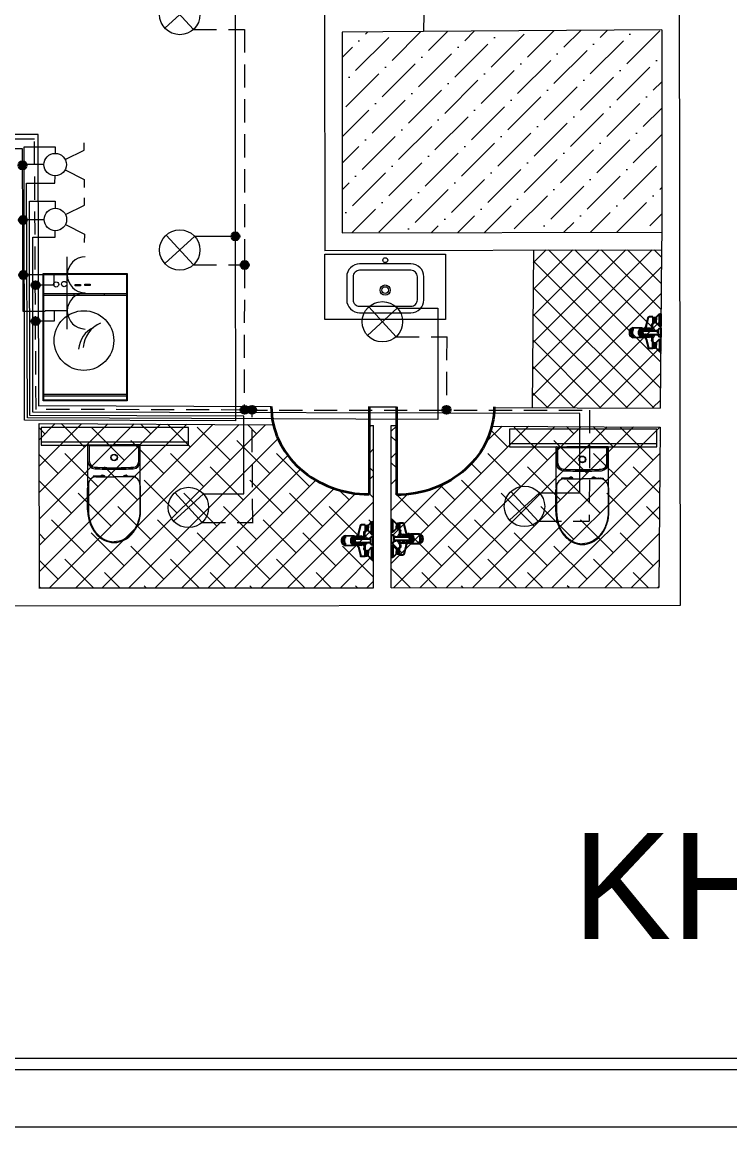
# Model space of a CAD drawing. Header units: millimetres. Extents: x -91.7 to -12.1, y -5.4 to 78.9.
# Drawn here: x -71.59 to -65.58, y -5.44 to 3.95 of the extents above; entities that cross this region are included whole.
import ezdxf

# ---------------------------------------------------------------- set-up
doc = ezdxf.new("R2010")
doc.units = ezdxf.units.MM
for name, pattern in [('CONTINUA', [0]), ('HIDDEN', [0.375, 0.25, -0.125]), ('STYLE_02', [0.295276, 0.19685, -0.098425])]:
    doc.linetypes.add(name, pattern=pattern)
doc.layers.get('0').update_dxf_attribs({"lineweight": 5})
for name, color, linetype in [('CabangF', 1, 'CONTINUA'), ('CabangFM', 30, 'CONTINUA'), ('CabangN', 5, 'CONTINUA'), ('HATCHING', 7, 'Continuous'), ('PDF2_Geometry', 7, 'Continuous'), ('Tulisan', 112, 'CONTINUA'), ('WC-DET', 141, 'Continuous')]:
    doc.layers.add(name, color=color, linetype=linetype)
for name, color, linetype, lineweight in [('Denah', 7, 'Continuous', 13), ('Fasa', 1, 'Continuous', 9), ('Fasa MCB to end', 30, 'Continuous', 9), ('Furniture', 253, 'Continuous', 9), ('Lampu', 40, 'Continuous', 13), ('netral', 5, 'STYLE_02', 9), ('Pintu DKK', 7, 'Continuous', 9), ('Saklar', 6, 'Continuous', 13), ('Sanitary', 141, 'Continuous', 5), ('Stop kontak', 3, 'Continuous', 13)]:
    doc.layers.add(name, color=color, linetype=linetype, lineweight=lineweight)
doc.styles.get("Standard").update_dxf_attribs({"font": 'Arial.ttf'})

# ---------------------------------------------------------------- blocks, each defined once
blk = doc.blocks.new('pintu')
at = {"layer": 'PDF2_Geometry', "lineweight": 35}
blk.add_lwpolyline([(18.0645, 6.0677), (18.4018, 6.0677)], dxfattribs=at)
for points in [[(18.303, 5.8025), (18.3663, 5.8728), (18.4018, 5.9683), (18.4018, 6.0677)], [(18.0645, 5.6927), (18.1539, 5.6927), (18.2398, 5.7322), (18.303, 5.8025)]]:
    blk.add_open_spline(points, degree=3, dxfattribs=at)
blk = doc.blocks.new('LAMPU RUMAH')
at = {"layer": 'Lampu'}
for p, q in [((0.0528, 0.0484), (-0.0528, -0.0484)), ((0.0484, -0.0528), (-0.0484, 0.0528))]:
    blk.add_line(p, q, dxfattribs=at)
blk.add_circle((0, 0), 0.0716, dxfattribs=at)
blk = doc.blocks.new('*U43')
at = {"layer": 'Lampu', "xscale": 2.395947296300988, "yscale": 2.395947296300988, "zscale": 2.395947296300988}
blk.add_blockref('LAMPU RUMAH', (0, 0), dxfattribs=at)
blk = doc.blocks.new('*U44')
at = {"layer": 'Lampu', "color": 0, "linetype": 'ByBlock', "lineweight": -2, "transparency": 16777216}
for p in [(0, 2), (0, 0)]:
    blk.add_blockref('*U43', p, dxfattribs=at)
blk = doc.blocks.new('saklar 2 seri')
at = {"layer": 'Saklar'}
for p, q in [((-73.6452, 11.6694), (-73.7073, 11.6694)), ((-73.5623, 11.5096), (-73.6452, 11.6694)), ((-73.4767, 11.5107), (-73.3973, 11.6738)), ((-73.3973, 11.6738), (-73.3274, 11.6738))]:
    blk.add_line(p, q, dxfattribs=at)
blk.add_circle((-73.5184, 11.425), 0.0954, dxfattribs=at)
blk = doc.blocks.new('COLOKAN RUMAH')
at = {"color": 3, "lineweight": 5}
for p, q in [((0, 0.0803), (0, -0.0803)), ((0, 0), (0.0978, 0))]:
    blk.add_line(p, q, dxfattribs=at)
blk.add_arc((-0.0803, 0), 0.0803, 270, 90, dxfattribs=at)
blk = doc.blocks.new('*U79')
at = {"layer": 'Fasa'}
blk.add_line((-0.1719, 0), (0.1719, 0), dxfattribs=at)
blk = doc.blocks.new('*U80')
at = {"layer": 'Fasa', "color": 0, "linetype": 'ByBlock', "lineweight": -2, "transparency": 16777216}
for p in [(0, 2), (0, 0)]:
    blk.add_blockref('*U79', p, dxfattribs=at)
blk = doc.blocks.new('*U118')
at = {"layer": 'netral'}
blk.add_line((-0.21635, 0), (0.21635, 0), dxfattribs=at)
blk = doc.blocks.new('*U119')
at = {"layer": 'netral', "color": 0, "linetype": 'ByBlock', "lineweight": -2, "transparency": 16777216}
for p in [(0, 2), (0, 0)]:
    blk.add_blockref('*U118', p, dxfattribs=at)
blk = doc.blocks.new('CABANG NETRAL')
at = {"layer": 'HATCHING'}
h = blk.add_hatch(dxfattribs=at)
h.set_pattern_fill('ANGLE', color=5)
h.set_pattern_definition([(0, (9.248, -7.627), (0, 6.985), [5.08, -1.905]), (90, (9.248, -7.627), (-6.985, 4e-16), [5.08, -1.905])])
h.paths.add_polyline_path([(-0.0121, 0), (0.0121, 0, 1)])
h.paths.add_polyline_path([(0, 0), (-0.0121, 0, 0.414214), (0, -0.0121)])
h.paths.add_polyline_path([(0.0121, 0), (0, 0), (0, -0.0121, 0.414214)])
h = blk.add_hatch(color=5, dxfattribs=at)
h.dxf.hatch_style = 1
h.paths.add_polyline_path([(-0.0121, 0, 1), (0.0121, 0, 1)])
at = {"layer": 'CabangN'}
blk.add_circle((0, 0), 0.0121, dxfattribs=at)
blk = doc.blocks.new('CABANG FASA')
at = {"layer": 'HATCHING'}
h = blk.add_hatch(color=1, dxfattribs=at)
h.dxf.hatch_style = 1
h.paths.add_polyline_path([(0.0121, 0, 1), (-0.0121, 0, 1)])
at = {"layer": 'CabangF'}
blk.add_circle((0, 0), 0.0121, dxfattribs=at)
blk = doc.blocks.new('CABANG FASA 2')
at = {"layer": 'HATCHING'}
h = blk.add_hatch(color=30, dxfattribs=at)
h.dxf.hatch_style = 1
h.paths.add_polyline_path([(0.0121, 0, 1), (-0.0121, 0, 1)])
at = {"layer": 'CabangFM'}
blk.add_circle((0, 0), 0.0121, dxfattribs=at)
blk = doc.blocks.new('blk-C17027-TOP')
at = {"layer": 'Sanitary'}
for p, q in [((-0.1724, 0), (0, 0)), ((0.1724, 0), (0, 0)), ((-0.1774, -0.1127), (-0.1774, -0.005)), ((-0.1679, -0.1127), (-0.1679, -0.0095)), ((-0.1668, -0.1127), (-0.1668, -0.01)), ((-0.1629, -0.0045), (0, -0.0045)), ((0, -0.005), (-0.1618, -0.005)), ((-0.105, -0.0014), (-0.11, -0.005)), ((0, -0.0014), (-0.105, -0.0014)), ((-0.105, -0.0014), (-0.1014, -0.005)), ((0, -0.0014), (0.105, -0.0014)), ((0.1629, -0.0045), (0, -0.0045)), ((0, -0.005), (0.1618, -0.005)), ((0.105, -0.0014), (0.1014, -0.005)), ((0.105, -0.0014), (0.11, -0.005)), ((0.1668, -0.1127), (0.1668, -0.01)), ((0.1679, -0.1127), (0.1679, -0.0095)), ((0.1774, -0.1127), (0.1774, -0.005)), ((-0.1774, -0.278), (-0.1774, -0.1056)), ((0.1774, -0.278), (0.1774, -0.1056)), ((-0.142, -0.2132), (-0.142, -0.2211)), ((-0.125, -0.2127), (-0.1415, -0.2127)), ((-0.125, -0.2182), (0, -0.2182)), ((-0.1245, -0.2132), (-0.1245, -0.2182)), ((-0.107, -0.2127), (-0.124, -0.2127)), ((-0.1093, -0.2137), (-0.1093, -0.2182)), ((-0.0915, -0.2127), (-0.1083, -0.2127)), ((-0.0905, -0.2137), (-0.0905, -0.2182)), ((0.125, -0.2182), (0, -0.2182)), ((0.0905, -0.2137), (0.0905, -0.2182)), ((0.0915, -0.2127), (0.1083, -0.2127)), ((0.107, -0.2127), (0.124, -0.2127)), ((0.1093, -0.2137), (0.1093, -0.2182)), ((0.1245, -0.2132), (0.1245, -0.2182)), ((0.125, -0.2127), (0.1415, -0.2127)), ((0.142, -0.2132), (0.142, -0.2211)), ((-0.18, -0.4407), (-0.18, -0.2937)), ((-0.175, -0.2682), (-0.175, -0.4407)), ((0.175, -0.2682), (0.175, -0.4407)), ((0.18, -0.4407), (0.18, -0.2937))]:
    blk.add_line(p, q, dxfattribs=at)
for points in [[(-0.18, -0.4407, 0.08084), (-0.1658, -0.5281, 0.089347), (-0.1273, -0.5984, 0.104774), (-0.0668, -0.6476, 0.119089), (0, -0.6637, 0.119089)], [(-0.175, -0.4407, 0.08062), (-0.1612, -0.5259, 0.089209), (-0.1237, -0.5945, 0.104834), (-0.065, -0.6424, 0.11939), (0, -0.6582, 0.11939)], [(0, -0.6637, 0.119089), (0.0668, -0.6476, 0.104774), (0.1273, -0.5984, 0.089347), (0.1658, -0.5281, 0.08084), (0.18, -0.4407, 0.08084)], [(0.175, -0.4407, -0.08062), (0.1612, -0.5259, -0.089209), (0.1237, -0.5945, -0.104834), (0.065, -0.6424, -0.11939), (0, -0.6582, -0.11939)]]:
    blk.add_lwpolyline(points, format="xyb", dxfattribs=at)
for radius in [0.0225, 0.02]:
    blk.add_circle((0, -0.0859), radius, dxfattribs=at)
for centre, radius, start, end in [((-0.1724, -0.005), 0.005, 90, 180), ((0.1724, -0.005), 0.005, 0, 90), ((-0.1629, -0.0095), 0.005, 90, 180), ((-0.1618, -0.01), 0.005, 90, 180), ((0.1618, -0.01), 0.005, 0, 90), ((0.1629, -0.0095), 0.005, 0, 90), ((-0.1274, -0.1127), 0.05, 180, 267.01814), ((-0.1274, -0.1127), 0.0405, 180, 267.01814), ((-0.1274, -0.1127), 0.0394, 180, 267.01814), ((0.1274, -0.1127), 0.0394, 272.98186, 0), ((0.1274, -0.1127), 0.0405, 272.98186, 0), ((0.1274, -0.1127), 0.05, 272.98186, 0), ((-0.125, -0.2682), 0.05, 90, 180), ((-0.1415, -0.2132), 0.0005, 89.99962, 180), ((0, 2.334), 2.5, 267.01814, 270), ((0, 2.334), 2.4905, 267.01814, 270), ((0, 2.334), 2.4894, 267.01814, 270), ((-0.125, -0.2132), 0.0005, 0, 89.99962), ((-0.124, -0.2132), 0.0005, 90.00192, 180), ((-0.1083, -0.2137), 0.001, 90, 180), ((-0.0945, -0.2027), 0.01, 270, 308.94244), ((-0.0915, -0.2137), 0.001, 0, 90), ((-0.0775, -0.2237), 0.017, 19.09449, 128.94244), ((-0.0775, -0.2237), 0.0113, 29.4812, 150.5188), ((-0.0775, -0.2237), 0.01, 33.78761, 146.21239), ((0, 2.334), 2.4894, 270, 272.98186), ((0, 2.334), 2.4905, 270, 272.98186), ((0, 2.334), 2.5, 270, 272.98186), ((0.0775, -0.2237), 0.017, 51.05756, 160.90551), ((0.0775, -0.2237), 0.0113, 29.4812, 150.5188), ((0.0775, -0.2237), 0.01, 33.78761, 146.21239), ((0.0945, -0.2027), 0.01, 231.05756, 270), ((0.0915, -0.2137), 0.001, 90, 180), ((0.1083, -0.2137), 0.001, 0, 90), ((0.124, -0.2132), 0.0005, 0, 89.99808), ((0.125, -0.2132), 0.0005, 90.00038, 180), ((0.125, -0.2682), 0.05, 0, 90), ((0.1415, -0.2132), 0.0005, 0, 90.00038), ((-0.13, -0.2937), 0.05, 154.15807, 180), ((0.13, -0.2937), 0.05, 0, 26.16495)]:
    blk.add_arc(centre, radius, start, end, dxfattribs=at)
blk = doc.blocks.new('WC-SH-04')
at = {"layer": 'WC-DET', "color": 252}
for p, q in [((-0.1186, 0, 0), (-0.1206, 0, 0)), ((-0.1186, 0, 0), (-0.1206, 0, 0)), ((-0.111, 0, 0), (-0.039, 0, 0)), ((-0.111, -0.008, 0), (-0.111, 0, 0)), ((-0.039, -0.008, 0), (-0.039, 0, 0)), ((-0.0261, -0.0019, 0), (-0.0261, 0, 0)), ((0.0261, 0, 0), (-0.0261, 0, 0)), ((0.0261, -0.0019, 0), (0.0261, 0, 0)), ((0.111, 0, 0), (0.039, 0, 0)), ((0.039, -0.008, 0), (0.039, 0, 0)), ((0.111, -0.008, 0), (0.111, 0, 0)), ((-0.039, -0.008, 0), (-0.111, -0.008, 0)), ((-0.0916, -0.0274, 0), (-0.111, -0.008, 0)), ((-0.0941, -0.047, 0), (-0.0843, -0.047, 0)), ((-0.0941, -0.047, 0), (-0.0941, -0.0697, 0)), ((-0.089, -0.033, 0), (-0.0905, -0.034, 0)), ((-0.0905, -0.044, 0), (-0.0905, -0.034, 0)), ((-0.089, -0.045, 0), (-0.0905, -0.044, 0)), ((-0.0902, -0.028, 0), (-0.0882, -0.028, 0)), ((-0.0882, -0.033, 0), (-0.089, -0.033, 0)), ((-0.0843, -0.045, 0), (-0.089, -0.045, 0)), ((-0.0882, -0.033, 0), (-0.0882, -0.028, 0)), ((-0.0882, -0.028, 0), (-0.075, -0.028, 0)), ((-0.0618, -0.033, 0), (-0.0882, -0.033, 0)), ((-0.0871, -0.033, 0), (-0.0871, -0.028, 0)), ((-0.0805, -0.034, 0), (-0.0848, -0.034, 0)), ((-0.0848, -0.034, 0), (-0.0848, -0.044, 0)), ((-0.0805, -0.044, 0), (-0.0848, -0.044, 0)), ((-0.0843, -0.047, 0), (-0.0843, -0.045, 0)), ((-0.075, -0.045, 0), (-0.0843, -0.045, 0)), ((-0.0843, -0.047, 0), (-0.0657, -0.047, 0)), ((-0.0805, -0.034, 0), (-0.0805, -0.044, 0)), ((-0.0618, -0.028, 0), (-0.075, -0.028, 0)), ((-0.075, -0.045, 0), (-0.0657, -0.045, 0)), ((-0.0695, -0.034, 0), (-0.0652, -0.034, 0)), ((-0.0695, -0.034, 0), (-0.0695, -0.044, 0)), ((-0.0695, -0.044, 0), (-0.0652, -0.044, 0)), ((-0.0657, -0.047, 0), (-0.0657, -0.045, 0)), ((-0.0657, -0.045, 0), (-0.061, -0.045, 0)), ((-0.0657, -0.047, 0), (-0.0517, -0.047, 0)), ((-0.0652, -0.034, 0), (-0.0652, -0.044, 0)), ((-0.0629, -0.033, 0), (-0.0629, -0.028, 0)), ((-0.0618, -0.033, 0), (-0.0618, -0.028, 0)), ((-0.0598, -0.028, 0), (-0.0618, -0.028, 0)), ((-0.061, -0.033, 0), (-0.0618, -0.033, 0)), ((-0.061, -0.033, 0), (-0.0595, -0.034, 0)), ((-0.061, -0.045, 0), (-0.0595, -0.044, 0)), ((-0.0595, -0.044, 0), (-0.0595, -0.034, 0)), ((-0.0584, -0.0274, 0), (-0.039, -0.008, 0)), ((-0.0327, -0.048, 0), (-0.0489, -0.048, 0)), ((-0.0431, -0.048, 0), (-0.0489, -0.048, 0)), ((-0.0327, -0.053, 0), (-0.045, -0.053, 0)), ((-0.0431, -0.053, 0), (-0.045, -0.053, 0)), ((-0.011, -0.0265, 0), (-0.0104, -0.0265, 0)), ((0.0104, -0.0152, 0), (-0.0104, -0.0152, 0)), ((-0.0104, -0.0265, 0), (-0.0104, -0.0152, 0)), ((-0.0104, -0.0333, 0), (-0.0104, -0.0265, 0)), ((-0.0104, -0.098, 0), (-0.0104, -0.0333, 0)), ((0.0104, -0.0265, 0), (0.0104, -0.0152, 0)), ((0.0104, -0.0265, 0), (0.011, -0.0265, 0)), ((0.0104, -0.0333, 0), (0.0104, -0.0265, 0)), ((0.0104, -0.098, 0), (0.0104, -0.0333, 0)), ((0.0327, -0.048, 0), (0.0489, -0.048, 0)), ((0.0327, -0.053, 0), (0.045, -0.053, 0)), ((0.039, -0.008, 0), (0.111, -0.008, 0)), ((0.0584, -0.0274, 0), (0.039, -0.008, 0)), ((0.0431, -0.048, 0), (0.0489, -0.048, 0)), ((0.0431, -0.048, 0), (0.0489, -0.048, 0)), ((0.0431, -0.053, 0), (0.045, -0.053, 0)), ((0.0657, -0.047, 0), (0.0517, -0.047, 0)), ((0.061, -0.033, 0), (0.0595, -0.034, 0)), ((0.0595, -0.044, 0), (0.0595, -0.034, 0)), ((0.061, -0.045, 0), (0.0595, -0.044, 0)), ((0.0598, -0.028, 0), (0.0618, -0.028, 0)), ((0.061, -0.033, 0), (0.0618, -0.033, 0)), ((0.0657, -0.045, 0), (0.061, -0.045, 0)), ((0.0618, -0.033, 0), (0.0618, -0.028, 0)), ((0.0618, -0.028, 0), (0.075, -0.028, 0)), ((0.0618, -0.033, 0), (0.0882, -0.033, 0)), ((0.0629, -0.033, 0), (0.0629, -0.028, 0)), ((0.0695, -0.034, 0), (0.0652, -0.034, 0)), ((0.0652, -0.034, 0), (0.0652, -0.044, 0)), ((0.0695, -0.044, 0), (0.0652, -0.044, 0)), ((0.0657, -0.047, 0), (0.0657, -0.045, 0)), ((0.075, -0.045, 0), (0.0657, -0.045, 0)), ((0.0843, -0.047, 0), (0.0657, -0.047, 0)), ((0.0695, -0.034, 0), (0.0695, -0.044, 0)), ((0.0882, -0.028, 0), (0.075, -0.028, 0)), ((0.075, -0.045, 0), (0.0843, -0.045, 0)), ((0.0805, -0.034, 0), (0.0848, -0.034, 0)), ((0.0805, -0.034, 0), (0.0805, -0.044, 0)), ((0.0805, -0.044, 0), (0.0848, -0.044, 0)), ((0.0843, -0.047, 0), (0.0843, -0.045, 0)), ((0.0843, -0.045, 0), (0.089, -0.045, 0)), ((0.0941, -0.047, 0), (0.0843, -0.047, 0)), ((0.0848, -0.034, 0), (0.0848, -0.044, 0)), ((0.0871, -0.033, 0), (0.0871, -0.028, 0)), ((0.0882, -0.033, 0), (0.0882, -0.028, 0)), ((0.0902, -0.028, 0), (0.0882, -0.028, 0)), ((0.0882, -0.033, 0), (0.089, -0.033, 0)), ((0.089, -0.033, 0), (0.0905, -0.034, 0)), ((0.089, -0.045, 0), (0.0905, -0.044, 0)), ((0.0905, -0.044, 0), (0.0905, -0.034, 0)), ((0.0916, -0.0274, 0), (0.111, -0.008, 0)), ((0.0941, -0.047, 0), (0.0941, -0.0697, 0)), ((-0.0389, -0.0866, 0), (-0.0918, -0.0726, 0)), ((-0.0284, -0.1645, 0), (-0.0269, -0.1118, 0)), ((-0.0226, -0.102, 0), (-0.0265, -0.0685, 0)), ((-0.021, -0.0785, 0), (-0.0187, -0.098, 0)), ((-0.02, -0.1235, 0), (-0.02, -0.1239, 0)), ((-0.02, -0.1239, 0), (-0.02, -0.1235, 0)), ((-0.019, -0.1004, 0), (-0.019, -0.1104, 0)), ((0.021, -0.0785, 0), (0.0187, -0.098, 0)), ((0.019, -0.1004, 0), (0.019, -0.1104, 0)), ((0.02, -0.1239, 0), (0.02, -0.1235, 0)), ((0.02, -0.1235, 0), (0.02, -0.1239, 0)), ((0.0265, -0.0685, 0), (0.0226, -0.102, 0)), ((0.0269, -0.1118, 0), (0.0284, -0.1645, 0)), ((0.0389, -0.0866, 0), (0.0918, -0.0726, 0)), ((-0.0205, -0.1593, 0), (-0.0212, -0.1711, 0)), ((-0.0137, -0.1624, 0), (-0.0127, -0.1755, 0)), ((-0.0031, -0.164, 0), (-0.0041, -0.1774, 0)), ((0.0039, -0.164, 0), (0.0049, -0.1773, 0)), ((0.0126, -0.1624, 0), (0.0116, -0.1755, 0)), ((0.0193, -0.1593, 0), (0.02, -0.1711, 0))]:
    blk.add_line(p, q, dxfattribs=at)
at = {"layer": 'WC-DET', "color": 252, "elevation": 0}
for points in [[(-0.0104, -0.0156, 0.107789), (-0.011, -0.0158, 0.105454), (-0.012, -0.017, 0.068065), (-0.0125, -0.0185, 0.05423), (-0.0128, -0.0205, 0.05423), (-0.0125, -0.0225, 0.068065), (-0.012, -0.0241, 0.105454), (-0.011, -0.0252, 0.107789), (-0.0104, -0.0255, 0.167024)], [(0.0104, -0.0156, -0.107789), (0.011, -0.0158, -0.105454), (0.012, -0.017, -0.068065), (0.0125, -0.0185, -0.05423), (0.0128, -0.0205, -0.05423), (0.0125, -0.0225, -0.068065), (0.012, -0.0241, -0.105454), (0.011, -0.0252, -0.107789), (0.0104, -0.0255, -0.167024)], [(-0.0227, -0.1022, 0.046559), (-0.025, -0.1052, 0.138393), (-0.0269, -0.1118, 0.138393)], [(-0.0269, -0.1118, 0.138393), (-0.025, -0.1183, 0.107066)], [(-0.025, -0.1183, 0.107066), (-0.019, -0.1246, 0.080489), (-0.0107, -0.1285, 0.06831), (0, -0.1299, 0.06831), (0.0107, -0.1285, 0.080489), (0.019, -0.1246, 0.107066), (0.025, -0.1183, 0.138393), (0.0269, -0.1118, 0.138393)], [(-0.0188, -0.0988, 0.001727), (-0.019, -0.0989, 0.060206), (-0.0227, -0.1022, 0.138393)], [(-0.0104, -0.0891, 0.04342), (-0.0134, -0.0909, 0.106756), (-0.0177, -0.0955, 0.133256), (-0.019, -0.1004, 0.133256), (-0.0177, -0.1052, 0.106756), (-0.0134, -0.1099, 0.082828), (-0.0075, -0.1127, 0.071352), (0, -0.1138, 0.071352), (0.0075, -0.1127, 0.082828), (0.0134, -0.1099, 0.106756), (0.0177, -0.1052, 0.133256), (0.019, -0.1004, 0.133256), (0.0177, -0.0955, 0.106756), (0.0134, -0.0909, 0.04342), (0.0104, -0.0891, 0.071352)], [(-0.019, -0.1104, 0.133256), (-0.0177, -0.1153, 0.106756), (-0.0134, -0.1199, 0.082828), (-0.0075, -0.1228, 0.071352), (0, -0.1238, 0.071352), (0.0075, -0.1228, 0.082828), (0.0134, -0.1199, 0.106756), (0.0177, -0.1153, 0.133256), (0.019, -0.1104, 0.133256)], [(-0.0104, -0.0902, 0.011883), (-0.0111, -0.0906, 0.107008), (-0.0146, -0.0943, 0.137127), (-0.0157, -0.0982, 0.137127), (-0.0146, -0.102, 0.107008), (-0.0111, -0.1058, 0.081063), (-0.0062, -0.108, 0.069042), (0, -0.1089, 0.069042), (0.0062, -0.108, 0.081063), (0.0111, -0.1058, 0.107008), (0.0146, -0.102, 0.137127), (0.0157, -0.0982, 0.137127), (0.0146, -0.0943, 0.107008), (0.0111, -0.0906, 0.011883), (0.0104, -0.0902, 0.069042)], [(-0.0104, -0.098, 0.133256), (-0.0097, -0.1007, 0.106756), (-0.0074, -0.1032, 0.082828), (-0.0041, -0.1048, 0.071352), (0, -0.1054, 0.071352), (0.0041, -0.1048, 0.082828), (0.0074, -0.1032, 0.106756), (0.0097, -0.1007, 0.133256), (0.0104, -0.098, 0.133256)], [(0.0226, -0.102, 0.05685), (0.019, -0.0989, 0.001727), (0.0188, -0.0988, 0.06831)], [(0.0269, -0.1118, 0.138393), (0.025, -0.1052, 0.049912), (0.0226, -0.102, 0.001727)], [(-0.0284, -0.1645, 0.13711), (-0.0265, -0.1715, 0.107008), (-0.0201, -0.1783, 0.081071), (-0.0113, -0.1824, 0.069052), (0, -0.184, 0.069052), (0.0113, -0.1825, 0.081071), (0.0201, -0.1784, 0.107008), (0.0265, -0.1717, 0.134397), (0.0284, -0.1645, 0.13711)], [(-0.0212, -0.1711, 0.062393), (-0.0141, -0.1752, 0.004199), (-0.0127, -0.1755, 0.026826)], [(-0.0041, -0.1774, 0.019373), (0, -0.1775, 0.026088), (0.0049, -0.1773, 0.070474)], [(0.02, -0.1711, -0.062393), (0.0129, -0.1752, -0.004199), (0.0116, -0.1755, -0.026826)]]:
    blk.add_lwpolyline(points, format="xyb", dxfattribs=at)
at = {"layer": 'WC-DET', "color": 252}
for centre, radius, start, end in [((-0.0902, -0.026, 0), 0.002, 225, 270), ((-0.0905, -0.0486, 0), 0.0156, 68.64823, 84.45098), ((-0.0905, -0.0294, 0), 0.0156, 275.54902, 291.35177), ((-0.075, -0.0485, 0), 0.0155, 90, 110.69354), ((-0.075, -0.0295, 0), 0.0155, 249.30646, 270), ((-0.075, -0.0485, 0), 0.0155, 69.30646, 90), ((-0.075, -0.0295, 0), 0.0155, 270, 290.69354), ((-0.0595, -0.0486, 0), 0.0156, 95.54902, 111.35177), ((-0.0595, -0.0294, 0), 0.0156, 248.64823, 264.45098), ((-0.0598, -0.026, 0), 0.002, 270, 315), ((-0.045, -0.038, 0), 0.015, 216.8699, 270), ((-0.045, -0.038, 0), 0.015, 216.8699, 270), ((-0.0517, -0.049, 0), 0.002, 46.11696, 90), ((-0.0492, -0.0464, 0), 0.00165, 226.11696, 278.54209), ((-0.0379, -0.0235, 0), 0.025, 282.02526, 314.91017), ((-0.0379, -0.0286, 0), 0.025, 282.02526, 314.91017), ((0, -0.0685, 0), 0.0265, 113.1702, 180), ((-0.014, -0.0019, 0), 0.012, 180, 247.93946), ((0, -0.0785, 0), 0.021, 119.76963, 180), ((0, -0.056, 0), 0.025, 114.64985, 143.85425), ((-0.0086, 0.0085, 0), 0.0237, 245.21447, 263.25864), ((-0.0016, -0.0205, 0), 0.0112, 151.29489, 212.68917), ((-0.0086, 0.0085, 0), 0.0237, 263.25864, 265.61689), ((0.0086, 0.0085, 0), 0.0237, 274.38311, 276.74136), ((0, -0.056, 0), 0.025, 36.14575, 65.35015), ((0, -0.0685, 0), 0.0265, 0, 66.8298), ((0, -0.0785, 0), 0.021, 0, 60.23037), ((0.0016, -0.0205, 0), 0.0112, 327.31083, 28.70511), ((0.0086, 0.0085, 0), 0.0237, 276.74136, 294.78553), ((0.014, -0.0019, 0), 0.012, 292.06054, 0), ((0.0379, -0.0235, 0), 0.025, 225.08983, 257.97474), ((0.0379, -0.0286, 0), 0.025, 225.08983, 257.97474), ((0.045, -0.038, 0), 0.015, 270, 323.1301), ((0.045, -0.038, 0), 0.015, 270, 323.1301), ((0.045, -0.038, 0), 0.015, 270, 323.1301), ((0.045, -0.038, 0), 0.015, 270, 323.1301), ((0.0492, -0.0464, 0), 0.00165, 261.45791, 313.88304), ((0.0517, -0.049, 0), 0.002, 90, 133.88304), ((0.0598, -0.026, 0), 0.002, 225, 270), ((0.0595, -0.0486, 0), 0.0156, 68.64823, 84.45098), ((0.0595, -0.0294, 0), 0.0156, 275.54902, 291.35177), ((0.075, -0.0485, 0), 0.0155, 90, 110.69354), ((0.075, -0.0295, 0), 0.0155, 249.30646, 270), ((0.075, -0.0485, 0), 0.0155, 69.30646, 90), ((0.075, -0.0295, 0), 0.0155, 270, 290.69354), ((0.0905, -0.0486, 0), 0.0156, 95.54902, 111.35177), ((0.0905, -0.0294, 0), 0.0156, 248.64823, 264.45098), ((0.0902, -0.026, 0), 0.002, 270, 315), ((-0.0911, -0.0697, 0), 0.003, 180, 255.21727), ((-0.0463, -0.1105, 0), 0.025, 19.50094, 75.21727), ((-0.0453, -0.1108, 0), 0.025, 25.99928, 75.21727), ((0, -0.0928, 0), 0.018, 125.39895, 189.18973), ((-0.015, -0.0928, 0), 0.0015, 60.80548, 209.30113), ((0, -0.0928, 0), 0.0121, 149.91629, 165.20721), ((0, -0.0928, 0), 0.0121, 149.91629, 165.20721), ((0, -0.0928, 0), 0.0121, 14.79279, 30.08371), ((0.015, -0.0928, 0), 0.0015, 330.69887, 119.19452), ((0.0463, -0.1105, 0), 0.025, 104.78273, 160.49906), ((0.0453, -0.1108, 0), 0.025, 104.78273, 154.00072), ((0.0911, -0.0697, 0), 0.003, 284.78273, 0)]:
    blk.add_arc(centre, radius, start, end, dxfattribs=at)
blk = doc.blocks.new('600x380x155 lavabo')
at = {"layer": 'Sanitary'}
for points in [[(11335.9, 70988.4), (11735.9, 70988.4, 0.414214), (11835.9, 71088.4), (11835.9, 71268.4, 0.414214), (11735.9, 71368.4), (11335.9, 71368.4, 0.414214), (11235.9, 71268.4), (11235.9, 71088.4, 0.414214)], [(11335.9, 71038.4), (11735.9, 71038.4, 0.414214), (11785.9, 71088.4), (11785.9, 71268.4, 0.414214), (11735.9, 71318.4), (11335.9, 71318.4, 0.414214), (11285.9, 71268.4), (11285.9, 71088.4, 0.414214)]]:
    blk.add_lwpolyline(points, format="xyb", close=True, dxfattribs=at)
for centre, radius in [((11536.6, 71192.1), 40), ((11536.6, 71192.1), 26), ((11535.9, 70959.7), 19)]:
    blk.add_circle(centre, radius, dxfattribs=at)
blk = doc.blocks.new('A$C2BE2488E')
for p, q in [((0, 0), (0, 834.3)), ((0, 834.3), (550.4, 834.3)), ((5, 5), (5, 829.3)), ((5, 829.3), (545.4, 829.3)), ((545.4, 829.3), (545.4, 5)), ((550.4, 834.3), (550.4, 0)), ((210.3, 762.5), (243.8, 762.5)), ((210.3, 754.2), (210.3, 762.5)), ((243.8, 754.2), (210.3, 754.2)), ((243.8, 762.5), (243.8, 754.2)), ((271.7, 763.7), (308, 763.7)), ((271.7, 755.3), (271.7, 763.7)), ((308, 755.3), (271.7, 755.3)), ((308, 763.7), (308, 755.3)), ((0, 704), (550.4, 704)), ((0, 692.5), (550.4, 692.5)), ((200, 704), (200, 692.5)), ((400, 704), (400, 692.5)), ((0, 100), (5, 100)), ((0, 44.3), (550.4, 44.3)), ((0, 32.8), (550.4, 32.8)), ((550.4, 0), (0, 0)), ((545.4, 5), (5, 5))]:
    blk.add_line(p, q)
for centre, radius in [((84.8, 762.5), 16.7), ((137.8, 765.3), 17.6), ((266.6, 395.6), 195.1)]:
    blk.add_circle(centre, radius)
for centre, radius, start, end in [((455, 332.2), 194.9, 113.96388, 174.85581), ((403.1, 326.7), 171.3, 115.30429, 176.16122)]:
    blk.add_arc(centre, radius, start, end)

msp = doc.modelspace()

# ---------------------------------------------------------------- hatches: boundary and pattern name
at = {"layer": 'Denah'}
h = msp.add_hatch(dxfattribs=at)
h.set_pattern_fill('ANSI36', color=253, scale=0.05)
h.paths.add_polyline_path([(-66.1566, 3.8817), (-68.1779, 3.8657), (-68.8699, 3.8602), (-68.8699, 2.1564), (-66.1563, 2.1628)])
at = {"layer": 'Denah', "transparency": 33554495}
h = msp.add_hatch(dxfattribs=at)
h.set_pattern_fill('ANSI37', color=253, scale=0.05)
h.paths.add_polyline_path([(-66.1575, 2.0128), (-67.2455, 2.0108), (-67.2559, 0.6726), (-66.1681, 0.6682)])
h = msp.add_hatch(dxfattribs=at)
h.set_pattern_fill('ANSI38', color=253, scale=0.05)
edge = h.paths.add_edge_path()
edge.add_line((-68.6026, 0.5208), (-68.6408, 0.521))
edge.add_line((-68.6408, 0.521), (-68.6408, -0.0649))
edge.add_spline(control_points=[(-68.6408, -0.0649), (-68.8611, -0.0649), (-69.0725, 0.0139), (-69.2283, 0.154)], knot_values=[0, 0, 0, 0, 1, 1, 1, 1], degree=3, periodic=0)
edge.add_spline(control_points=[(-69.2283, 0.154), (-69.3423, 0.2565), (-69.4198, 0.386), (-69.4531, 0.5257)], knot_values=[0.267887, 0.267887, 0.267887, 0.267887, 1, 1, 1, 1], degree=3, periodic=0)
edge.add_line((-69.4531, 0.5257), (-71.4434, 0.5372))
edge.add_line((-71.4434, 0.5372), (-71.4388, -0.8606))
edge.add_line((-71.4388, -0.8606), (-68.6026, -0.8585))
edge.add_line((-68.6026, -0.8585), (-68.6026, 0.5208))
edge = h.paths.add_edge_path()
edge.add_line((-66.1693, 0.5067), (-67.5982, 0.515))
edge.add_spline(control_points=[(-67.5982, 0.515), (-67.6323, 0.3775), (-67.7092, 0.2503), (-67.8216, 0.1492)], knot_values=[0.278214, 0.278214, 0.278214, 0.278214, 1, 1, 1, 1], degree=3, periodic=0)
edge.add_spline(control_points=[(-67.8216, 0.1492), (-67.9774, 0.0091), (-68.1888, -0.0697), (-68.4091, -0.0697)], knot_values=[0, 0, 0, 0, 1, 1, 1, 1], degree=3, periodic=0)
edge.add_line((-68.4091, -0.0697), (-68.4091, 0.5196))
edge.add_line((-68.4091, 0.5196), (-68.4526, 0.5199))
edge.add_line((-68.4526, 0.5199), (-68.4526, -0.8584))
edge.add_line((-68.4526, -0.8584), (-66.18, -0.8567))
edge.add_line((-66.18, -0.8567), (-66.1693, 0.5067))

# ---------------------------------------------------------------- linework, layer by layer
for p, q in [((-57.6764, -4.8577), (-90.6665, -4.8577)), ((-51.5298, -4.9546), (-90.7634, -4.9546)), ((-91.7321, -5.4389), (-51.0455, -5.4389)), ((-91.7321, -5.4389), (-51.0455, -5.4389))]:
    msp.add_line(p, q)
at = {"layer": 'Denah'}
for p, q in [((-65.9981, -1.0071), (-66.02, 17.9865)), ((-68.1774, 4.0157), (-68.1779, 3.8657)), ((-66.1566, 3.8817), (-68.1779, 3.8657)), ((-66.1566, 3.8817), (-66.1563, 2.1628)), ((-71.4516, 2.9932), (-74.1958, 2.9932)), ((-71.4439, 0.6838), (-71.4516, 2.9932)), ((-66.1563, 2.1628), (-66.1575, 2.0128)), ((-66.0017, 2.1631), (-66.0004, 2.1631)), ((-66.1575, 2.0128), (-66.1681, 0.6682)), ((-71.4439, 0.6895), (-69.4716, 0.6815)), ((-68.6408, 0.6782), (-68.4091, 0.6772)), ((-67.5783, 0.6739), (-66.1681, 0.6682)), ((-71.4388, -0.866), (-71.4434, 0.5372)), ((-71.4434, 0.5372), (-69.4531, 0.5257)), ((-68.6408, 0.521), (-68.6026, 0.5208)), ((-68.6026, -0.8585), (-68.6026, 0.5208)), ((-68.4526, -0.8584), (-68.4526, 0.5199)), ((-68.4526, 0.5199), (-68.4091, 0.5196)), ((-67.5982, 0.515), (-66.1693, 0.5067)), ((-66.1693, 0.5067), (-66.18, -0.8567)), ((-71.4388, -0.8606), (-68.6026, -0.8585)), ((-68.4526, -0.8584), (-66.18, -0.8567)), ((-85.019, -1.0207), (-65.9981, -1.0071))]:
    msp.add_line(p, q, dxfattribs=at)
at = {"layer": 'Denah', "color": 8}
for p, q in [((-69.0199, 4.009), (-69.0163, 2.0101)), ((-68.1779, 3.8657), (-68.8699, 3.8602)), ((-68.8699, 3.8602), (-68.8699, 2.1564)), ((-68.8699, 2.1564), (-66.1563, 2.1628)), ((-69.0195, 2.0075), (-66.1575, 2.0128))]:
    msp.add_line(p, q, dxfattribs=at)
at = {"layer": 'Denah', "color": 253}
msp.add_line((-67.2455, 2.0122), (-67.2559, 0.6726), dxfattribs=at)
at = {"layer": 'Fasa'}
for p, q in [((-69.7781, 4.127), (-69.7781, 2.127)), ((-71.566, 0.5657), (-71.5707, 2.8858)), ((-71.5707, 2.8858), (-71.3077, 2.8858)), ((-71.3077, 2.8858), (-71.3077, 2.8312)), ((-71.3081, 2.5786), (-71.3075, 2.6405)), ((-71.5426, 0.5856), (-71.5485, 2.5786)), ((-71.5485, 2.5786), (-71.3081, 2.5786)), ((-71.521, 0.6053), (-71.5237, 2.4249)), ((-71.5237, 2.4249), (-71.3056, 2.4249)), ((-71.3056, 2.4249), (-71.3056, 2.3647)), ((-71.306, 2.1196), (-71.306, 2.174)), ((-71.4973, 0.6325), (-71.4973, 2.1196)), ((-71.4973, 2.1196), (-71.306, 2.1196)), ((-69.7781, 2.127), (-69.775, 0.5587)), ((-68.4015, 1.5168), (-68.0577, 1.5168)), ((-68.0577, 1.5168), (-68.0579, 0.5711)), ((-69.775, 0.5587), (-71.566, 0.5657)), ((-68.0579, 0.5711), (-71.5426, 0.5856)), ((-69.7044, 0.5983), (-71.521, 0.6053)), ((-66.8509, 0.6224), (-71.4973, 0.6325)), ((-69.7044, -0.0606), (-69.7044, 0.5983)), ((-66.851, -0.0518), (-66.8509, 0.6224)), ((-70.0482, -0.0606), (-69.7044, -0.0606)), ((-67.1948, -0.0518), (-66.851, -0.0518))]:
    msp.add_line(p, q, dxfattribs=at)
at = {"layer": 'Fasa MCB to end'}
for p, q in [((-74.0698, 2.8722), (-71.5854, 2.8721)), ((-71.5854, 2.8721), (-71.5822, 1.4923)), ((-71.4029, 2.7379), (-71.5855, 2.7366)), ((-71.4006, 2.267), (-71.5835, 2.2662)), ((-71.3904, 1.7997), (-71.5829, 1.7997)), ((-71.5822, 1.4923), (-71.3904, 1.4923))]:
    msp.add_line(p, q, dxfattribs=at)
at = {"layer": 'Furniture'}
msp.add_lwpolyline([(-69.0178, 1.9763), (-67.9909, 1.9763), (-67.9909, 1.4215), (-69.0178, 1.4215)], close=True, dxfattribs=at)
at = {"layer": 'Furniture', "color": 252, "linetype": 'HIDDEN', "ltscale": 1000}
for points in [[(-71.4251, 0.3539), (-70.1737, 0.3539), (-70.1737, 0.5041), (-71.4251, 0.5041)], [(-67.4494, 0.3377), (-66.198, 0.3377), (-66.198, 0.4879), (-67.4494, 0.4879)]]:
    msp.add_lwpolyline(points, close=True, dxfattribs=at)
at = {"layer": 'Furniture', "color": 252, "ltscale": 100}
for points in [[(-70.1737, 0.3789), (-71.4251, 0.3789)], [(-66.198, 0.3627), (-67.4494, 0.3627)]]:
    msp.add_lwpolyline(points, dxfattribs=at)
at = {"layer": 'netral'}
for p, q in [((-69.6997, 3.8846), (-69.6997, 1.8846)), ((-71.4821, 2.953), (-74.1629, 2.9513)), ((-71.4686, 0.6569), (-71.4821, 2.953)), ((-69.6997, 1.8846), (-69.7013, 0.6508)), ((-71.3166, 1.8002), (-71.3166, 1.7132)), ((-71.3166, 1.7132), (-71.4741, 1.7132)), ((-71.3154, 1.4939), (-71.3154, 1.4069)), ((-71.3154, 1.4069), (-71.4729, 1.4069)), ((-68.4113, 1.2741), (-67.9786, 1.2741)), ((-67.9818, 1.2723), (-67.9849, 0.6516)), ((-69.7013, 0.6508), (-71.4686, 0.6569)), ((-69.7013, 0.6508), (-66.7688, 0.6505)), ((-69.629, -0.3014), (-69.6353, 0.6516)), ((-66.7688, 0.6505), (-66.7719, -0.2944)), ((-70.058, -0.3033), (-69.6253, -0.3033)), ((-67.2046, -0.2944), (-66.7719, -0.2944))]:
    msp.add_line(p, q, dxfattribs=at)

# ---------------------------------------------------------------- block references
at = {"layer": 'CabangF', "xscale": 2.862521027072044, "yscale": 2.862521027072044, "zscale": 2.862521027072044}
msp.add_blockref('CABANG FASA', (-69.7757, 2.1265), dxfattribs=at)
at = {"layer": 'CabangFM', "lineweight": 5, "xscale": 2.862521027071816, "yscale": 2.862521027071816, "zscale": 2.862521027071816}
for p in [(-71.5841, 2.7303), (-71.5805, 2.2659), (-71.5768, 1.7979)]:
    msp.add_blockref('CABANG FASA 2', p, dxfattribs=at)
at = {"layer": 'CabangN', "lineweight": 5, "xscale": 2.862521027071816, "yscale": 2.862521027071816, "zscale": 2.862521027071816}
for p in [(-69.6977, 1.8839), (-71.4725, 1.7115), (-71.4725, 1.4055), (-69.6978, 0.6522), (-69.6349, 0.6522), (-67.9834, 0.6529)]:
    msp.add_blockref('CABANG NETRAL', p, dxfattribs=at)
at = {"layer": 'Fasa'}
msp.add_blockref('*U80', (-69.95, 2.127), dxfattribs=at)
at = {"layer": 'Furniture', "color": 252, "xscale": 0.001090899675363325, "yscale": 0.001090899675363325, "zscale": 0.001090899675363325, "rotation": 180}
msp.add_blockref('600x380x155 lavabo', (-55.9189, 79.3337), dxfattribs=at)
at = {"layer": 'Furniture', "xscale": 0.001298425298186213, "yscale": 0.001298425298186213, "zscale": 0.001298425298186213}
msp.add_blockref('A$C2BE2488E', (-71.4084, 0.7279), dxfattribs=at)
at = {"layer": 'Furniture', "lineweight": 9, "extrusion": (0, 0, -1), "xscale": 1.434345128991856, "yscale": 1.434345128991856, "zscale": -1.434345128991856}
for p, rotation in [((66.1642, 1.3085, 0), 90.00000725691793), ((68.4496, -0.4429, 0), 270.000007256918), ((68.6077, -0.4585, 0), 90.00000725691793)]:
    msp.add_blockref('WC-SH-04', p, dxfattribs=dict(at, rotation=rotation))
at = {"layer": 'Furniture', "color": 252, "extrusion": (0, 0, -1), "xscale": -1.251440207892211, "yscale": 1.251440207892211, "zscale": -1.251440207892211}
for p in [(70.8057, 0.3556), (66.83, 0.3394)]:
    msp.add_blockref('blk-C17027-TOP', p, dxfattribs=at)
at = {"layer": 'Lampu'}
msp.add_blockref('*U44', (-70.2484, 2.0111), dxfattribs=at)
at = {"layer": 'Lampu', "xscale": 2.395947296300988, "yscale": 2.395947296300988, "zscale": 2.395947296300988}
for p in [(-68.528, 1.4008), (-67.3213, -0.1677), (-70.1747, -0.1765)]:
    msp.add_blockref('LAMPU RUMAH', p, dxfattribs=at)
at = {"layer": 'netral'}
msp.add_blockref('*U119', (-69.9161, 1.8846), dxfattribs=at)
at = {"layer": 'Pintu DKK', "yscale": 2.215135403092618, "zscale": 2.215135403092618}
for p, xscale, rotation in [((-82.0817, 40.6977), 2.215135403092618, 270), ((-54.9683, 40.6929), -2.215135403092618, 90)]:
    msp.add_blockref('pintu', p, dxfattribs=dict(at, xscale=xscale, rotation=rotation))
at = {"layer": 'Saklar', "rotation": 268.9938184894442}
for p in [(-84.0207, -70.5706), (-84.0189, -71.0371)]:
    msp.add_blockref('saklar 2 seri', p, dxfattribs=at)
at = {"layer": 'Stop kontak', "xscale": 1.910127355703277, "yscale": 1.910127355703277, "zscale": 1.910127355703277, "rotation": 180}
for p in [(-71.2037, 1.7997), (-71.2037, 1.4927)]:
    msp.add_blockref('COLOKAN RUMAH', p, dxfattribs=at)

# ---------------------------------------------------------------- texts
at = {"layer": 'Tulisan', "insert": (-66.9137, -2.9425), "char_height": 0.9, "attachment_point": 1}
msp.add_mtext_dynamic_manual_height_columns('{\\C230;KHAIRUNNISA}', width=9.019887, gutter_width=12.5, heights=[0], dxfattribs=at)

doc.saveas('drawing.dxf')
